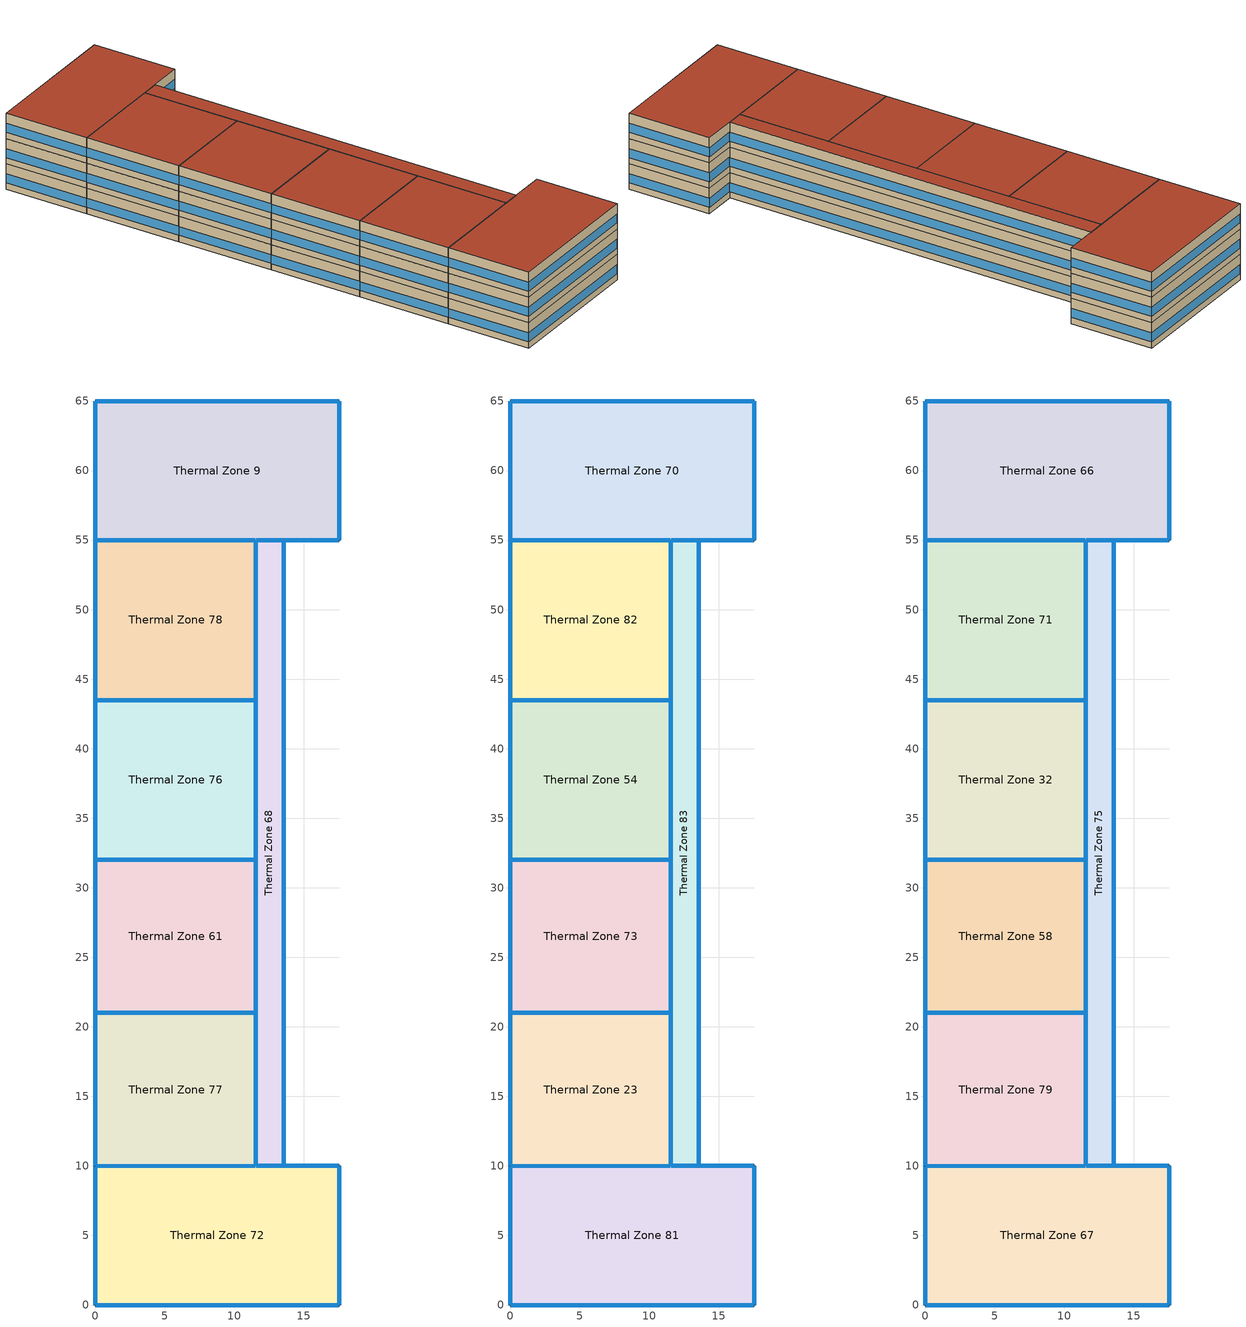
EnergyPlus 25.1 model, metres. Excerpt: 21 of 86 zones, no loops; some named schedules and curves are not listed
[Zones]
Thermal Zone 61
 floor to Thermal Zone 74 (Typical Interior Floor): 11.53,32 11.53,21 0,21 0,32 z33.53
 wall outside (Surface 613 c tbd): 0,32 0,21 z33.53:36.58
 wall to Thermal Zone 77 (Typical Interior Wall): 0,21 11.53,21 z33.53:36.58
 wall to Thermal Zone 76 (Typical Interior Wall): 11.53,32 0,32 z33.53:36.58
 wall to Thermal Zone 68 (Typical Interior Wall): 11.53,21 11.53,32 z33.53:36.58
 window inside (Typical Interior Window): 0.03,21 11.5,21 / 11.5,32 0.03,32 / 11.53,21.03 11.53,31.97 z34.53:35.45
 window (Customized Fenestration: u=3.36): 0,31.97 0,21.03 z34.29:35.36
Thermal Zone 68
 floor to Thermal Zone 53 (Typical Interior Floor): 13.53,55 13.53,10 11.53,10 11.53,55 z33.53
 wall outside (Surface 548 c tbd): 13.53,10 13.53,55 z33.53:36.58
 wall to Thermal Zone 78 (Typical Interior Wall): 11.53,55 11.53,43.5 z33.53:36.58
 wall to Thermal Zone 76 (Typical Interior Wall): 11.53,43.5 11.53,32 z33.53:36.58
 wall to Thermal Zone 77 (Typical Interior Wall): 11.53,21 11.53,10 z33.53:36.58
 wall to Thermal Zone 9 (Typical Interior Wall): 13.53,55 11.53,55 z33.53:36.58
 wall to Thermal Zone 72 (Typical Interior Wall): 11.53,10 13.53,10 z33.53:36.58
 window (Customized Fenestration: u=3.36): 13.53,10.03 13.53,54.97 z34.29:35.36
 window inside (Typical Interior Window): 11.53,54.97 11.53,43.53 / 11.53,43.47 11.53,32.03 / 11.53,20.97 11.53,10.03 z34.53:35.45; 13.5,55 11.56,55 / 11.56,10 13.5,10 z34.53:35.47
Thermal Zone 72
 floor to Thermal Zone 69 (Typical Interior Floor): 17.53,10 17.53,0 0,0 0,9.97 11.53,10 z33.53
 wall outside (Surface 587 c tbd): 0,0 17.53,0 z33.53:36.58
 wall outside (Surface 589 c tbd): 17.53,0 17.53,10 z33.53:36.58
 wall outside (Surface 590 c tbd): 0,9.97 0,0 z33.53:36.58
 wall outside (Surface 591 c tbd): 17.53,10 13.53,10 z33.53:36.58
 wall to Thermal Zone 77 (Typical Interior Wall): 11.53,10 0,9.97 z33.53:36.58
 window (Customized Fenestration: u=3.36): 0.03,0 17.5,0 / 17.53,0.03 17.53,9.97 / 0,9.94 0,0.03 z34.29:35.36; 17.5,10 13.56,10 z34.29:35.37
 window inside (Typical Interior Window): 11.5,10 0.03,9.97 z34.53:35.45
Thermal Zone 76
 floor to Thermal Zone 85 (Typical Interior Floor): 11.53,43.5 11.53,32 0,32 0,43.5 z33.53
 wall outside (Surface 619 c tbd): 0,43.5 0,32 z33.53:36.58
 wall to Thermal Zone 78 (Typical Interior Wall): 11.53,43.5 0,43.5 z33.53:36.58
 window inside (Typical Interior Window): 11.5,43.5 0.03,43.5 z34.53:35.45
 window (Customized Fenestration: u=3.36): 0,43.47 0,32.03 z34.29:35.36
Thermal Zone 77
 floor to Thermal Zone 86 (Typical Interior Floor): 11.53,21 11.53,10 0,9.97 0,21 z33.53
 wall outside (Surface 636 c tbd): 0,21 0,9.97 z33.53:36.58
 window (Customized Fenestration: u=3.36): 0,20.97 0,10 z34.29:35.36
Thermal Zone 78
 floor to Thermal Zone 80 (Typical Interior Floor): 11.53,55 11.53,43.5 0,43.5 0,54.97 z33.53
 wall outside (Surface 643 c tbd): 0,54.97 0,43.5 z33.53:36.58
 wall to Thermal Zone 9 (Typical Interior Wall): 11.53,55 0,54.97 z33.53:36.58
 window inside (Typical Interior Window): 11.5,55 0.03,54.97 z34.53:35.45
 window (Customized Fenestration: u=3.36): 0,54.94 0,43.53 z34.29:35.36
Thermal Zone 9
 floor to Thermal Zone 84 (Typical Interior Floor): 17.53,65 17.53,55 11.53,55 0,54.97 0,65 z33.53
 wall outside (Surface 542 c tbd): 17.53,65 0,65 z33.53:36.58
 wall outside (Surface 544 c tbd): 0,65 0,54.97 z33.53:36.58
 wall outside (Surface 545 c tbd): 17.53,55 17.53,65 z33.53:36.58
 wall outside (Surface 546 c tbd): 13.53,55 17.53,55 z33.53:36.58
 window (Customized Fenestration: u=3.36): 17.5,65 0.03,65 / 0,64.97 0,55 / 17.53,55.03 17.53,64.97 z34.29:35.36; 13.56,55 17.5,55 z34.29:35.37
Thermal Zone 23
 floor to Thermal Zone 77 (Typical Interior Floor): 11.53,21 11.53,10 0,9.97 0,21 z36.58
 wall outside (Surface 624 c tbd): 0,21 0,9.97 z36.58:39.62
 wall to Thermal Zone 81 (Typical Interior Wall): 0,9.97 11.53,10 z36.58:39.62
 wall to Thermal Zone 73 (Typical Interior Wall): 11.53,21 0,21 z36.58:39.62
 wall to Thermal Zone 83 (Typical Interior Wall): 11.53,10 11.53,21 z36.58:39.62
 window inside (Typical Interior Window): 0.03,9.97 11.5,10 / 11.5,21 0.03,21 / 11.53,10.03 11.53,20.97 z37.58:38.49
 window (Customized Fenestration: u=3.36): 0,20.97 0,10 z37.34:38.41
Thermal Zone 54
 floor to Thermal Zone 76 (Typical Interior Floor): 11.53,43.5 11.53,32 0,32 0,43.5 z36.58
 wall outside (Surface 516 c tbd): 0,43.5 0,32 z36.58:39.62
 wall to Thermal Zone 82 (Typical Interior Wall): 11.53,43.5 0,43.5 z36.58:39.62
 wall to Thermal Zone 73 (Typical Interior Wall): 0,32 11.53,32 z36.58:39.62
 wall to Thermal Zone 83 (Typical Interior Wall): 11.53,32 11.53,43.5 z36.58:39.62
 window inside (Typical Interior Window): 11.5,43.5 0.03,43.5 / 0.03,32 11.5,32 / 11.53,32.03 11.53,43.47 z37.58:38.49
 window (Customized Fenestration: u=3.36): 0,43.47 0,32.03 z37.34:38.41
Thermal Zone 70
 floor to Thermal Zone 9 (Typical Interior Floor): 17.53,65 17.53,55 11.53,55 0,54.97 0,65 z36.58
 wall outside (Surface 567 c tbd): 17.53,65 0,65 z36.58:39.62
 wall outside (Surface 569 c tbd): 0,65 0,54.97 z36.58:39.62
 wall outside (Surface 570 c tbd): 17.53,55 17.53,65 z36.58:39.62
 wall outside (Surface 571 c tbd): 13.53,55 17.53,55 z36.58:39.62
 wall to Thermal Zone 82 (Typical Interior Wall): 0,54.97 11.53,55 z36.58:39.62
 wall to Thermal Zone 83 (Typical Interior Wall): 11.53,55 13.53,55 z36.58:39.62
 window (Customized Fenestration: u=3.36): 17.5,65 0.03,65 / 0,64.97 0,55 / 17.53,55.03 17.53,64.97 z37.34:38.41; 13.56,55 17.5,55 z37.34:38.42
 window inside (Typical Interior Window): 0.03,54.97 11.5,55 z37.58:38.49; 11.56,55 13.5,55 z37.58:38.51
Thermal Zone 73
 floor to Thermal Zone 61 (Typical Interior Floor): 11.53,32 11.53,21 0,21 0,32 z36.58
 wall outside (Surface 584 c tbd): 0,32 0,21 z36.58:39.62
 wall to Thermal Zone 83 (Typical Interior Wall): 11.53,21 11.53,32 z36.58:39.62
 window inside (Typical Interior Window): 11.53,21.03 11.53,31.97 z37.58:38.49
 window (Customized Fenestration: u=3.36): 0,31.97 0,21.03 z37.34:38.41
Thermal Zone 81
 floor to Thermal Zone 72 (Typical Interior Floor): 17.53,10 17.53,0 0,0 0,9.97 11.53,10 z36.58
 wall outside (Surface 658 c tbd): 0,0 17.53,0 z36.58:39.62
 wall outside (Surface 660 c tbd): 17.53,0 17.53,10 z36.58:39.62
 wall outside (Surface 661 c tbd): 0,9.97 0,0 z36.58:39.62
 wall outside (Surface 662 c tbd): 17.53,10 13.53,10 z36.58:39.62
 wall to Thermal Zone 83 (Typical Interior Wall): 13.53,10 11.53,10 z36.58:39.62
 window (Customized Fenestration: u=3.36): 0.03,0 17.5,0 / 17.53,0.03 17.53,9.97 / 0,9.94 0,0.03 z37.34:38.41; 17.5,10 13.56,10 z37.34:38.42
 window inside (Typical Interior Window): 13.5,10 11.56,10 z37.58:38.51
Thermal Zone 82
 floor to Thermal Zone 78 (Typical Interior Floor): 11.53,55 11.53,43.5 0,43.5 0,54.97 z36.58
 wall outside (Surface 669 c tbd): 0,54.97 0,43.5 z36.58:39.62
 wall to Thermal Zone 83 (Typical Interior Wall): 11.53,43.5 11.53,55 z36.58:39.62
 window inside (Typical Interior Window): 11.53,43.53 11.53,54.97 z37.58:38.49
 window (Customized Fenestration: u=3.36): 0,54.94 0,43.53 z37.34:38.41
Thermal Zone 83
 floor to Thermal Zone 68 (Typical Interior Floor): 13.53,55 13.53,10 11.53,10 11.53,55 z36.58
 wall outside (Surface 670 c tbd): 13.53,10 13.53,55 z36.58:39.62
 window (Customized Fenestration: u=3.36): 13.53,10.03 13.53,54.97 z37.34:38.41
Thermal Zone 32
 floor to Thermal Zone 54 (Typical Interior Floor): 11.53,43.5 11.53,32 0,32 0,43.5 z39.62
 wall outside (Surface 539 c tbd): 0,43.5 0,32 z39.62:42.67
 wall to Thermal Zone 71 (Typical Interior Wall): 11.53,43.5 0,43.5 z39.62:42.67
 wall to Thermal Zone 58 (Typical Interior Wall): 0,32 11.53,32 z39.62:42.67
 wall to Thermal Zone 75 (Typical Interior Wall): 11.53,32 11.53,43.5 z39.62:42.67
 window inside (Typical Interior Window): 11.5,43.5 0.03,43.5 / 0.03,32 11.5,32 / 11.53,32.03 11.53,43.47 z40.62:41.54
 window (Customized Fenestration: u=3.36): 0,43.47 0,32.03 z40.39:41.46
 roof outside (Surface 535 c tbd): 11.53,32 11.53,43.5 0,43.5 0,32 z42.67
Thermal Zone 58
 floor to Thermal Zone 73 (Typical Interior Floor): 11.53,32 11.53,21 0,21 0,32 z39.62
 wall outside (Surface 631 c tbd): 0,32 0,21 z39.62:42.67
 wall to Thermal Zone 79 (Typical Interior Wall): 0,21 11.53,21 z39.62:42.67
 wall to Thermal Zone 75 (Typical Interior Wall): 11.53,21 11.53,32 z39.62:42.67
 window inside (Typical Interior Window): 0.03,21 11.5,21 / 11.53,21.03 11.53,31.97 z40.62:41.54
 window (Customized Fenestration: u=3.36): 0,31.97 0,21.03 z40.39:41.46
 roof outside (Surface 627 c tbd): 11.53,21 11.53,32 0,32 0,21 z42.67
Thermal Zone 66
 floor to Thermal Zone 70 (Typical Interior Floor): 17.53,65 17.53,55 11.53,55 0,54.97 0,65 z39.62
 wall outside (Surface 505 c tbd): 17.53,65 0,65 z39.62:42.67
 wall outside (Surface 507 c tbd): 0,65 0,54.97 z39.62:42.67
 wall outside (Surface 508 c tbd): 17.53,55 17.53,65 z39.62:42.67
 wall outside (Surface 509 c tbd): 13.53,55 17.53,55 z39.62:42.67
 wall to Thermal Zone 71 (Typical Interior Wall): 0,54.97 11.53,55 z39.62:42.67
 wall to Thermal Zone 75 (Typical Interior Wall): 11.53,55 13.53,55 z39.62:42.67
 window (Customized Fenestration: u=3.36): 17.5,65 0.03,65 / 0,64.97 0,55 / 17.53,55.03 17.53,64.97 z40.39:41.46; 13.56,55 17.5,55 z40.39:41.47
 window inside (Typical Interior Window): 0.03,54.97 11.5,55 z40.62:41.54; 11.56,55 13.5,55 z40.62:41.56
 roof outside (Surface 504 c tbd): 0,54.97 11.53,55 17.53,55 17.53,65 0,65 z42.67
Thermal Zone 67
 floor to Thermal Zone 81 (Typical Interior Floor): 17.53,10 17.53,0 0,0 0,9.97 11.53,10 z39.62
 wall outside (Surface 519 c tbd): 0,0 17.53,0 z39.62:42.67
 wall outside (Surface 521 c tbd): 17.53,0 17.53,10 z39.62:42.67
 wall outside (Surface 522 c tbd): 0,9.97 0,0 z39.62:42.67
 wall outside (Surface 523 c tbd): 17.53,10 13.53,10 z39.62:42.67
 wall to Thermal Zone 79 (Typical Interior Wall): 11.53,10 0,9.97 z39.62:42.67
 wall to Thermal Zone 75 (Typical Interior Wall): 13.53,10 11.53,10 z39.62:42.67
 window (Customized Fenestration: u=3.36): 0.03,0 17.5,0 / 17.53,0.03 17.53,9.97 / 0,9.94 0,0.03 z40.39:41.46; 17.5,10 13.56,10 z40.39:41.47
 window inside (Typical Interior Window): 11.5,10 0.03,9.97 z40.62:41.54; 13.5,10 11.56,10 z40.62:41.56
 roof outside (Surface 518 c tbd): 17.53,0 17.53,10 11.53,10 0,9.97 0,0 z42.67
Thermal Zone 71
 floor to Thermal Zone 82 (Typical Interior Floor): 11.53,55 11.53,43.5 0,43.5 0,54.97 z39.62
 wall outside (Surface 578 c tbd): 0,54.97 0,43.5 z39.62:42.67
 wall to Thermal Zone 75 (Typical Interior Wall): 11.53,43.5 11.53,55 z39.62:42.67
 window inside (Typical Interior Window): 11.53,43.53 11.53,54.97 z40.62:41.54
 window (Customized Fenestration: u=3.36): 0,54.94 0,43.53 z40.39:41.46
 roof outside (Surface 574 c tbd): 11.53,43.5 11.53,55 0,54.97 0,43.5 z42.67
Thermal Zone 75
 floor to Thermal Zone 83 (Typical Interior Floor): 13.53,55 13.53,10 11.53,10 11.53,55 z39.62
 wall outside (Surface 599 c tbd): 13.53,10 13.53,55 z39.62:42.67
 wall to Thermal Zone 79 (Typical Interior Wall): 11.53,21 11.53,10 z39.62:42.67
 window (Customized Fenestration: u=3.36): 13.53,10.03 13.53,54.97 z40.39:41.45
 window inside (Typical Interior Window): 11.53,20.97 11.53,10.03 z40.62:41.54
 roof outside (Surface 600 c tbd): 13.53,10 13.53,55 11.53,55 11.53,10 z42.67
Thermal Zone 79
 floor to Thermal Zone 23 (Typical Interior Floor): 11.53,21 11.53,10 0,9.97 0,21 z39.62
 wall outside (Surface 648 c tbd): 0,21 0,9.97 z39.62:42.67
 window (Customized Fenestration: u=3.36): 0,20.97 0,10 z40.39:41.46
 roof outside (Surface 645 c tbd): 0,9.97 11.53,10 11.53,21 0,21 z42.67
[Building]
Building 1
[Site:Location]
Montreal-Trudeau Intl AP: Latitude {deg}=45.4706; Longitude {deg}=-73.7408; Time Zone {hr}=-5; Elevation {m}=36; Keep Site Location Information=No
[SizingPeriod:DesignDay] Month=7; Day of Month=21; Day Type=SummerDesignDay; Daily Dry-Bulb Temperature Range {deltaC}=9.3; Dry-Bulb Temperature Range Modifier Type=DefaultMultipliers; Barometric Pressure {Pa}=100893; Wind Speed {m/s}=4.9; Wind Direction {deg}=220; Rain Indicator=No; Snow Indicator=No; Daylight Saving Time Indicator=No; Solar Model Indicator=ASHRAETau; ASHRAE Clear Sky Optical Depth for Beam Irradiance (taub)=0.465; ASHRAE Clear Sky Optical Depth for Diffuse Irradiance (taud)=1.966; Begin Environment Reset Mode=FullResetAtBeginEnvironment
Name | Maximum Dry-Bulb Temperature {C} | Humidity Condition Type | Wetbulb or DewPoint at Maximum Dry-Bulb {C} | Enthalpy at Maximum Dry-Bulb {J/kg}
Montreal Int'l Ann Clg .4% Condns DB=>MWB | 30 | Wetbulb | 22.1
Montreal Int'l Ann Clg .4% Condns DP=>MDB | 26 | Dewpoint | 21.6
Montreal Int'l Ann Clg .4% Condns Enth=>MDB | 28.1 | Enthalpy |  | 69300
Montreal Int'l Ann Clg .4% Condns WB=>MDB | 28.1 | Wetbulb | 23.2
[Material] Thermal Absorptance=0.9
Name | Roughness | Thickness {m} | Conductivity {W/m-K} | Density {kg/m3} | Specific Heat {J/kg-K} | Solar Absorptance | Visible Absorptance
100mm Normalweight concrete floor | MediumRough | 0.1016 | 2.31045 | 2322 | 832.557 | 0.7 | 0.7
AQNC2024brick (fired clay) (R 0.8x Solar 1.0x Therm 1.0x) | MediumRough | 0.08 | 1.43 | 2400 | 840 | 0.7 | 0.7
G01 13mm gypsum board | Smooth | 0.0127 | 0.160031 | 800.001 | 1090.73 | 0.7 | 0.5
G05 25mm wood 1 | MediumSmooth | 0.0254 | 0.15 | 608 | 1630 | 0.5 | 0.5
Surface 504 m tbd | MediumRough | 0.1 | 0.172439 | 1121 | 1470 | 0.7 | 0.7
Surface 505 m tbd; Surface 519 m tbd | MediumRough | 0.08 | 0.236108 | 800 | 1090 | 0.7 | 0.7
Surface 507 m tbd | MediumRough | 0.08 | 0.236802 | 800 | 1090 | 0.7 | 0.7
Surface 508 m tbd; Surface 521 m tbd | MediumRough | 0.08 | 0.241683 | 800 | 1090 | 0.7 | 0.7
Surface 509 m tbd; Surface 523 m tbd | MediumRough | 0.08 | 0.261204 | 800 | 1090 | 0.7 | 0.7
Surface 516 m tbd; Surface 619 m tbd | MediumRough | 0.08 | 0.23682 | 800 | 1090 | 0.7 | 0.7
Surface 518 m tbd | MediumRough | 0.1 | 0.172444 | 1121 | 1470 | 0.7 | 0.7
Surface 522 m tbd | MediumRough | 0.08 | 0.23685 | 800 | 1090 | 0.7 | 0.7
Surface 535 m tbd; Surface 627 m tbd | MediumRough | 0.1 | 0.165823 | 1121 | 1470 | 0.7 | 0.7
Surface 539 m tbd | MediumRough | 0.08 | 0.231542 | 800 | 1090 | 0.7 | 0.7
Surface 542 m tbd; Surface 567 m tbd; Surface 587 m tbd; Surface 658 m tbd | MediumRough | 0.08 | 0.241385 | 800 | 1090 | 0.7 | 0.7
Surface 544 m tbd; Surface 569 m tbd | MediumRough | 0.08 | 0.242079 | 800 | 1090 | 0.7 | 0.7
Surface 545 m tbd; Surface 570 m tbd; Surface 589 m tbd; Surface 660 m tbd | MediumRough | 0.08 | 0.246961 | 800 | 1090 | 0.7 | 0.7
Surface 546 m tbd; Surface 571 m tbd; Surface 591 m tbd; Surface 662 m tbd | MediumRough | 0.08 | 0.266482 | 800 | 1090 | 0.7 | 0.7
Surface 548 m tbd; Surface 670 m tbd | MediumRough | 0.08 | 0.23687 | 800 | 1090 | 0.7 | 0.7
Surface 574 m tbd | MediumRough | 0.1 | 0.165818 | 1121 | 1470 | 0.7 | 0.7
Surface 578 m tbd | MediumRough | 0.08 | 0.23155 | 800 | 1090 | 0.7 | 0.7
Surface 584 m tbd; Surface 613 m tbd | MediumRough | 0.08 | 0.236949 | 800 | 1090 | 0.7 | 0.7
Surface 590 m tbd; Surface 661 m tbd | MediumRough | 0.08 | 0.242128 | 800 | 1090 | 0.7 | 0.7
Surface 599 m tbd | MediumRough | 0.08 | 0.231592 | 800 | 1090 | 0.7 | 0.7
Surface 600 m tbd | MediumRough | 0.1 | 0.184037 | 1121 | 1470 | 0.7 | 0.7
Surface 624 m tbd; Surface 636 m tbd | MediumRough | 0.08 | 0.236941 | 800 | 1090 | 0.7 | 0.7
Surface 631 m tbd | MediumRough | 0.08 | 0.231671 | 800 | 1090 | 0.7 | 0.7
Surface 643 m tbd; Surface 669 m tbd | MediumRough | 0.08 | 0.236827 | 800 | 1090 | 0.7 | 0.7
Surface 645 m tbd | MediumRough | 0.1 | 0.165828 | 1121 | 1470 | 0.7 | 0.7
Surface 648 m tbd | MediumRough | 0.08 | 0.231663 | 800 | 1090 | 0.7 | 0.7
[Material:NoMass] Thermal Absorptance=0.9; Solar Absorptance=0.7
Name | Roughness | Thermal Resistance {m2-K/W} | Visible Absorptance
AQNC2024NMair less15 mm (R 0.8x Solar 1.0x Therm 1.0x) | MediumRough | 0.128 | 0.7
AQNC2024NMair less15 mm (R 1.0x Solar 1.0x Therm 1.0x) | MediumRough | 0.16 | 0.7
CP02 CARPET PAD 1 | Smooth | 0.21648 | 0.8
[WindowMaterial:Glazing]
Clear 3mm 1: Optical Data Type=SpectralAverage; Thickness {m}=0.003; Solar Transmittance at Normal Incidence=0.837; Front Side Solar Reflectance at Normal Incidence=0.075; Back Side Solar Reflectance at Normal Incidence=0.075; Visible Transmittance at Normal Incidence=0.898; Front Side Visible Reflectance at Normal Incidence=0.081; Back Side Visible Reflectance at Normal Incidence=0.081; Infrared Transmittance at Normal Incidence=0; Front Side Infrared Hemispherical Emissivity=0.84; Back Side Infrared Hemispherical Emissivity=0.84; Conductivity {W/m-K}=0.9; Dirt Correction Factor for Solar and Visible Transmittance=1; Solar Diffusing=No
[WindowMaterial:SimpleGlazingSystem]
Fenestration U=3.32 0.66 1: U-Factor {W/m2-K}=3.32; Solar Heat Gain Coefficient=0.66; Visible Transmittance=0.21
[Construction]
Customized Fenestration: u=3.36: Fenestration U=3.32 0.66 1
Surface 504 c tbd: Surface 504 m tbd, AQNC2024NMair less15 mm (R 1.0x Solar 1.0x Therm 1.0x)
Surface 505 c tbd: AQNC2024brick (fired clay) (R 0.8x Solar 1.0x Therm 1.0x), AQNC2024NMair less15 mm (R 0.8x Solar 1.0x Therm 1.0x), Surface 505 m tbd
Surface 507 c tbd: AQNC2024brick (fired clay) (R 0.8x Solar 1.0x Therm 1.0x), AQNC2024NMair less15 mm (R 0.8x Solar 1.0x Therm 1.0x), Surface 507 m tbd
Surface 508 c tbd: AQNC2024brick (fired clay) (R 0.8x Solar 1.0x Therm 1.0x), AQNC2024NMair less15 mm (R 0.8x Solar 1.0x Therm 1.0x), Surface 508 m tbd
Surface 509 c tbd: AQNC2024brick (fired clay) (R 0.8x Solar 1.0x Therm 1.0x), AQNC2024NMair less15 mm (R 0.8x Solar 1.0x Therm 1.0x), Surface 509 m tbd
Surface 516 c tbd: AQNC2024brick (fired clay) (R 0.8x Solar 1.0x Therm 1.0x), AQNC2024NMair less15 mm (R 0.8x Solar 1.0x Therm 1.0x), Surface 516 m tbd
Surface 518 c tbd: Surface 518 m tbd, AQNC2024NMair less15 mm (R 1.0x Solar 1.0x Therm 1.0x)
Surface 519 c tbd: AQNC2024brick (fired clay) (R 0.8x Solar 1.0x Therm 1.0x), AQNC2024NMair less15 mm (R 0.8x Solar 1.0x Therm 1.0x), Surface 519 m tbd
Surface 521 c tbd: AQNC2024brick (fired clay) (R 0.8x Solar 1.0x Therm 1.0x), AQNC2024NMair less15 mm (R 0.8x Solar 1.0x Therm 1.0x), Surface 521 m tbd
Surface 522 c tbd: AQNC2024brick (fired clay) (R 0.8x Solar 1.0x Therm 1.0x), AQNC2024NMair less15 mm (R 0.8x Solar 1.0x Therm 1.0x), Surface 522 m tbd
Surface 523 c tbd: AQNC2024brick (fired clay) (R 0.8x Solar 1.0x Therm 1.0x), AQNC2024NMair less15 mm (R 0.8x Solar 1.0x Therm 1.0x), Surface 523 m tbd
Surface 535 c tbd: Surface 535 m tbd, AQNC2024NMair less15 mm (R 1.0x Solar 1.0x Therm 1.0x)
Surface 539 c tbd: AQNC2024brick (fired clay) (R 0.8x Solar 1.0x Therm 1.0x), AQNC2024NMair less15 mm (R 0.8x Solar 1.0x Therm 1.0x), Surface 539 m tbd
Surface 542 c tbd: AQNC2024brick (fired clay) (R 0.8x Solar 1.0x Therm 1.0x), AQNC2024NMair less15 mm (R 0.8x Solar 1.0x Therm 1.0x), Surface 542 m tbd
Surface 544 c tbd: AQNC2024brick (fired clay) (R 0.8x Solar 1.0x Therm 1.0x), AQNC2024NMair less15 mm (R 0.8x Solar 1.0x Therm 1.0x), Surface 544 m tbd
Surface 545 c tbd: AQNC2024brick (fired clay) (R 0.8x Solar 1.0x Therm 1.0x), AQNC2024NMair less15 mm (R 0.8x Solar 1.0x Therm 1.0x), Surface 545 m tbd
Surface 546 c tbd: AQNC2024brick (fired clay) (R 0.8x Solar 1.0x Therm 1.0x), AQNC2024NMair less15 mm (R 0.8x Solar 1.0x Therm 1.0x), Surface 546 m tbd
Surface 548 c tbd: AQNC2024brick (fired clay) (R 0.8x Solar 1.0x Therm 1.0x), AQNC2024NMair less15 mm (R 0.8x Solar 1.0x Therm 1.0x), Surface 548 m tbd
Surface 567 c tbd: AQNC2024brick (fired clay) (R 0.8x Solar 1.0x Therm 1.0x), AQNC2024NMair less15 mm (R 0.8x Solar 1.0x Therm 1.0x), Surface 567 m tbd
Surface 569 c tbd: AQNC2024brick (fired clay) (R 0.8x Solar 1.0x Therm 1.0x), AQNC2024NMair less15 mm (R 0.8x Solar 1.0x Therm 1.0x), Surface 569 m tbd
Surface 570 c tbd: AQNC2024brick (fired clay) (R 0.8x Solar 1.0x Therm 1.0x), AQNC2024NMair less15 mm (R 0.8x Solar 1.0x Therm 1.0x), Surface 570 m tbd
Surface 571 c tbd: AQNC2024brick (fired clay) (R 0.8x Solar 1.0x Therm 1.0x), AQNC2024NMair less15 mm (R 0.8x Solar 1.0x Therm 1.0x), Surface 571 m tbd
Surface 574 c tbd: Surface 574 m tbd, AQNC2024NMair less15 mm (R 1.0x Solar 1.0x Therm 1.0x)
Surface 578 c tbd: AQNC2024brick (fired clay) (R 0.8x Solar 1.0x Therm 1.0x), AQNC2024NMair less15 mm (R 0.8x Solar 1.0x Therm 1.0x), Surface 578 m tbd
Surface 584 c tbd: AQNC2024brick (fired clay) (R 0.8x Solar 1.0x Therm 1.0x), AQNC2024NMair less15 mm (R 0.8x Solar 1.0x Therm 1.0x), Surface 584 m tbd
Surface 587 c tbd: AQNC2024brick (fired clay) (R 0.8x Solar 1.0x Therm 1.0x), AQNC2024NMair less15 mm (R 0.8x Solar 1.0x Therm 1.0x), Surface 587 m tbd
Surface 589 c tbd: AQNC2024brick (fired clay) (R 0.8x Solar 1.0x Therm 1.0x), AQNC2024NMair less15 mm (R 0.8x Solar 1.0x Therm 1.0x), Surface 589 m tbd
Surface 590 c tbd: AQNC2024brick (fired clay) (R 0.8x Solar 1.0x Therm 1.0x), AQNC2024NMair less15 mm (R 0.8x Solar 1.0x Therm 1.0x), Surface 590 m tbd
Surface 591 c tbd: AQNC2024brick (fired clay) (R 0.8x Solar 1.0x Therm 1.0x), AQNC2024NMair less15 mm (R 0.8x Solar 1.0x Therm 1.0x), Surface 591 m tbd
Surface 599 c tbd: AQNC2024brick (fired clay) (R 0.8x Solar 1.0x Therm 1.0x), AQNC2024NMair less15 mm (R 0.8x Solar 1.0x Therm 1.0x), Surface 599 m tbd
Surface 600 c tbd: Surface 600 m tbd, AQNC2024NMair less15 mm (R 1.0x Solar 1.0x Therm 1.0x)
Surface 613 c tbd: AQNC2024brick (fired clay) (R 0.8x Solar 1.0x Therm 1.0x), AQNC2024NMair less15 mm (R 0.8x Solar 1.0x Therm 1.0x), Surface 613 m tbd
Surface 619 c tbd: AQNC2024brick (fired clay) (R 0.8x Solar 1.0x Therm 1.0x), AQNC2024NMair less15 mm (R 0.8x Solar 1.0x Therm 1.0x), Surface 619 m tbd
Surface 624 c tbd: AQNC2024brick (fired clay) (R 0.8x Solar 1.0x Therm 1.0x), AQNC2024NMair less15 mm (R 0.8x Solar 1.0x Therm 1.0x), Surface 624 m tbd
Surface 627 c tbd: Surface 627 m tbd, AQNC2024NMair less15 mm (R 1.0x Solar 1.0x Therm 1.0x)
Surface 631 c tbd: AQNC2024brick (fired clay) (R 0.8x Solar 1.0x Therm 1.0x), AQNC2024NMair less15 mm (R 0.8x Solar 1.0x Therm 1.0x), Surface 631 m tbd
Surface 636 c tbd: AQNC2024brick (fired clay) (R 0.8x Solar 1.0x Therm 1.0x), AQNC2024NMair less15 mm (R 0.8x Solar 1.0x Therm 1.0x), Surface 636 m tbd
Surface 643 c tbd: AQNC2024brick (fired clay) (R 0.8x Solar 1.0x Therm 1.0x), AQNC2024NMair less15 mm (R 0.8x Solar 1.0x Therm 1.0x), Surface 643 m tbd
Surface 645 c tbd: Surface 645 m tbd, AQNC2024NMair less15 mm (R 1.0x Solar 1.0x Therm 1.0x)
Surface 648 c tbd: AQNC2024brick (fired clay) (R 0.8x Solar 1.0x Therm 1.0x), AQNC2024NMair less15 mm (R 0.8x Solar 1.0x Therm 1.0x), Surface 648 m tbd
Surface 658 c tbd: AQNC2024brick (fired clay) (R 0.8x Solar 1.0x Therm 1.0x), AQNC2024NMair less15 mm (R 0.8x Solar 1.0x Therm 1.0x), Surface 658 m tbd
Surface 660 c tbd: AQNC2024brick (fired clay) (R 0.8x Solar 1.0x Therm 1.0x), AQNC2024NMair less15 mm (R 0.8x Solar 1.0x Therm 1.0x), Surface 660 m tbd
Surface 661 c tbd: AQNC2024brick (fired clay) (R 0.8x Solar 1.0x Therm 1.0x), AQNC2024NMair less15 mm (R 0.8x Solar 1.0x Therm 1.0x), Surface 661 m tbd
Surface 662 c tbd: AQNC2024brick (fired clay) (R 0.8x Solar 1.0x Therm 1.0x), AQNC2024NMair less15 mm (R 0.8x Solar 1.0x Therm 1.0x), Surface 662 m tbd
Surface 669 c tbd: AQNC2024brick (fired clay) (R 0.8x Solar 1.0x Therm 1.0x), AQNC2024NMair less15 mm (R 0.8x Solar 1.0x Therm 1.0x), Surface 669 m tbd
Surface 670 c tbd: AQNC2024brick (fired clay) (R 0.8x Solar 1.0x Therm 1.0x), AQNC2024NMair less15 mm (R 0.8x Solar 1.0x Therm 1.0x), Surface 670 m tbd
Typical Interior Floor: 100mm Normalweight concrete floor, CP02 CARPET PAD 1
Typical Interior Partition 4: G05 25mm wood 1
Typical Interior Wall: G01 13mm gypsum board, G01 13mm gypsum board
Typical Interior Window: Clear 3mm 1
[Zone] Multiplier=1; Part of Total Floor Area=Yes
Thermal Zone 23; Thermal Zone 32; Thermal Zone 54; Thermal Zone 58; Thermal Zone 61; Thermal Zone 66; Thermal Zone 67; Thermal Zone 68; Thermal Zone 70; Thermal Zone 71; Thermal Zone 72; Thermal Zone 73; Thermal Zone 75; Thermal Zone 76; Thermal Zone 77; Thermal Zone 78; Thermal Zone 79; Thermal Zone 81; Thermal Zone 82; Thermal Zone 83; Thermal Zone 9
[Space]
Name | Zone | Space Type
Space 267 | Thermal Zone 23 | MURB large
Space 255 | Thermal Zone 32 | MURB large
Space 252 | Thermal Zone 54 | MURB large
Space 268 | Thermal Zone 58 | MURB large
Space 265 | Thermal Zone 61 | MURB large
Space 251 | Thermal Zone 66 | MURB large
Space 253 | Thermal Zone 67 | MURB large
Space 257 | Thermal Zone 68 | MURB lobby
Space 259 | Thermal Zone 70 | MURB large
Space 260 | Thermal Zone 71 | MURB large
Space 262 | Thermal Zone 72 | MURB large
Space 261 | Thermal Zone 73 | MURB large
Space 264 | Thermal Zone 75 | MURB lobby
Space 266 | Thermal Zone 76 | MURB large
Space 269 | Thermal Zone 77 | MURB large
Space 270 | Thermal Zone 78 | MURB large
Space 271 | Thermal Zone 79 | MURB large
Space 273 | Thermal Zone 81 | MURB large
Space 274 | Thermal Zone 82 | MURB large
Space 275 | Thermal Zone 83 | MURB lobby
Space 256 | Thermal Zone 9 | MURB large
[SpaceList]
MURB large: Space 101, Space 107, Space 102, Space 106, Space 224, Space 211, Space 226, Space 104, Space 209, Space 105, Space 261, Space 262, Space 218, Space 220, Space 202, Space 207, Space 203, Space 239, Space 219, Space 227, Space 204, Space 267, Space 205, Space 246, Space 206, Space 234, Space 225, Space 221, Space 255, Space 243, Space 212, Space 213, Space 214, Space 241, Space 216, Space 217, Space 223, Space 222, Space 228, Space 248, Space 229, Space 230, Space 232, Space 236, Space 252, Space 237, Space 238, Space 240, Space 268, Space 242, Space 244, Space 265, Space 245, Space 247, Space 249, Space 251, Space 253, Space 256, Space 258, Space 259, Space 260, Space 263, Space 266, Space 269, Space 270, Space 271, Space 272, Space 273, Space 274, Space 276, Space 277, Space 278
MURB lobby: Space 103, Space 215, Space 208, Space 210, Space 231, Space 233, Space 235, Space 254, Space 250, Space 257, Space 264, Space 275
[InternalMass] Construction=Typical Interior Partition 4
Name | Zone or ZoneList | Space or SpaceList | Surface Area {m2}
Space 261 Internal Mass 1 | Thermal Zone 73 | Space 261 | 253.66
Space 262 Internal Mass 1 | Thermal Zone 72 | Space 262 | 350.2541
Space 267 Internal Mass 1 | Thermal Zone 23 | Space 267 | 254.0059
Space 255 Internal Mass 1 | Thermal Zone 32 | Space 255 | 265.19
Space 252 Internal Mass 1 | Thermal Zone 54 | Space 252 | 265.19
Space 268 Internal Mass 1 | Thermal Zone 58 | Space 268 | 253.66
Space 265 Internal Mass 1 | Thermal Zone 61 | Space 265 | 253.66
Space 251 Internal Mass 1 | Thermal Zone 66 | Space 251 | 350.9459
Space 253 Internal Mass 1 | Thermal Zone 67 | Space 253 | 350.2541
Space 256 Internal Mass 1 | Thermal Zone 9 | Space 256 | 350.9459
Space 259 Internal Mass 1 | Thermal Zone 70 | Space 259 | 350.9459
Space 260 Internal Mass 1 | Thermal Zone 71 | Space 260 | 264.8441
Space 266 Internal Mass 1 | Thermal Zone 76 | Space 266 | 265.19
Space 269 Internal Mass 1 | Thermal Zone 77 | Space 269 | 254.0059
Space 270 Internal Mass 1 | Thermal Zone 78 | Space 270 | 264.8441
Space 271 Internal Mass 1 | Thermal Zone 79 | Space 271 | 254.0059
Space 273 Internal Mass 1 | Thermal Zone 81 | Space 273 | 350.2541
Space 274 Internal Mass 1 | Thermal Zone 82 | Space 274 | 264.8441
Space 257 Internal Mass 3 | Thermal Zone 68 | Space 257 | 180
Space 264 Internal Mass 3 | Thermal Zone 75 | Space 264 | 180
Space 275 Internal Mass 3 | Thermal Zone 83 | Space 275 | 180
[ZoneInfiltration:DesignFlowRate] Design Flow Rate Calculation Method=Flow/ExteriorArea; Flow Rate per Exterior Surface Area {m3/s-m2}=0.000743908; Constant Term Coefficient=0.107472; Temperature Term Coefficient=0.0119911; Velocity Term Coefficient=0; Velocity Squared Term Coefficient=0.0134792; Density Basis=Outdoor
Name | Zone or ZoneList or Space or SpaceList | Schedule
Space 267 HVAC Off Infiltration | Space 267 | Infiltration HVAC Off Schedule
Space 267 HVAC On Infiltration | Space 267 | Infiltration HVAC On Schedule
Space 255 HVAC Off Infiltration | Space 255 | Infiltration HVAC Off Schedule
Space 255 HVAC On Infiltration | Space 255 | Infiltration HVAC On Schedule
Space 252 HVAC Off Infiltration | Space 252 | Infiltration HVAC Off Schedule
Space 252 HVAC On Infiltration | Space 252 | Infiltration HVAC On Schedule
Space 268 HVAC Off Infiltration | Space 268 | Infiltration HVAC Off Schedule
Space 268 HVAC On Infiltration | Space 268 | Infiltration HVAC On Schedule
Space 265 HVAC Off Infiltration | Space 265 | Infiltration HVAC Off Schedule
Space 265 HVAC On Infiltration | Space 265 | Infiltration HVAC On Schedule
Space 251 HVAC Off Infiltration | Space 251 | Infiltration HVAC Off Schedule
Space 251 HVAC On Infiltration | Space 251 | Infiltration HVAC On Schedule
Space 253 HVAC Off Infiltration | Space 253 | Infiltration HVAC Off Schedule
Space 253 HVAC On Infiltration | Space 253 | Infiltration HVAC On Schedule
Space 257 HVAC Off Infiltration | Space 257 | Infiltration HVAC Off Schedule
Space 257 HVAC On Infiltration | Space 257 | Infiltration HVAC On Schedule
Space 259 HVAC Off Infiltration | Space 259 | Infiltration HVAC Off Schedule
Space 259 HVAC On Infiltration | Space 259 | Infiltration HVAC On Schedule
Space 260 HVAC Off Infiltration | Space 260 | Infiltration HVAC Off Schedule
Space 260 HVAC On Infiltration | Space 260 | Infiltration HVAC On Schedule
Space 262 HVAC Off Infiltration | Space 262 | Infiltration HVAC Off Schedule
Space 262 HVAC On Infiltration | Space 262 | Infiltration HVAC On Schedule
Space 261 HVAC Off Infiltration | Space 261 | Infiltration HVAC Off Schedule
Space 261 HVAC On Infiltration | Space 261 | Infiltration HVAC On Schedule
Space 264 HVAC Off Infiltration | Space 264 | Infiltration HVAC Off Schedule
Space 264 HVAC On Infiltration | Space 264 | Infiltration HVAC On Schedule
Space 266 HVAC Off Infiltration | Space 266 | Infiltration HVAC Off Schedule
Space 266 HVAC On Infiltration | Space 266 | Infiltration HVAC On Schedule
Space 269 HVAC Off Infiltration | Space 269 | Infiltration HVAC Off Schedule
Space 269 HVAC On Infiltration | Space 269 | Infiltration HVAC On Schedule
Space 270 HVAC Off Infiltration | Space 270 | Infiltration HVAC Off Schedule
Space 270 HVAC On Infiltration | Space 270 | Infiltration HVAC On Schedule
Space 271 HVAC Off Infiltration | Space 271 | Infiltration HVAC Off Schedule
Space 271 HVAC On Infiltration | Space 271 | Infiltration HVAC On Schedule
Space 273 HVAC Off Infiltration | Space 273 | Infiltration HVAC Off Schedule
Space 273 HVAC On Infiltration | Space 273 | Infiltration HVAC On Schedule
Space 274 HVAC Off Infiltration | Space 274 | Infiltration HVAC Off Schedule
Space 274 HVAC On Infiltration | Space 274 | Infiltration HVAC On Schedule
Space 275 HVAC Off Infiltration | Space 275 | Infiltration HVAC Off Schedule
Space 275 HVAC On Infiltration | Space 275 | Infiltration HVAC On Schedule
Space 256 HVAC Off Infiltration | Space 256 | Infiltration HVAC Off Schedule
Space 256 HVAC On Infiltration | Space 256 | Infiltration HVAC On Schedule
[Lights]
Lights 1: Zone or ZoneList or Space or SpaceList=MURB large; Schedule=Eclairageint; Design Level Calculation Method=LightingLevel; Lighting Level {W}=434.43; Fraction Radiant=0.4; Fraction Visible=0.2; Fraction Replaceable=1
[People]
People 1: Zone or ZoneList or Space or SpaceList=MURB large; Number of People Schedule=MidriseApartment Apartment Occ 2; Number of People Calculation Method=People/Area; People per Floor Area {person/m2}=0.0509564; Fraction Radiant=0.3; Activity Level Schedule=MidriseApartment Activity 2
[ElectricEquipment] Zone or ZoneList or Space or SpaceList=MURB large; Design Level Calculation Method=EquipmentLevel
Name | Schedule | Design Level {W} | Fraction Radiant | Fraction Latent | Fraction Lost
Electric Equipment 1 0.0 percent reduction | Autres | 1598.4 | 0.2
Electric Equipment 10 0.0 percent reduction | Secheuse | 598.86 | 0.2 | 0 | 0.8
Electric Equipment 4 0.0 percent reduction | Chaufeau | 2033.874 | 0 | 0.1 | 0.9
Electric Equipment 5 0.0 percent reduction | Congelateur | 37.692 | 0 | 0.1 | 0.9
Electric Equipment 6 0.0 percent reduction | Fourcuisiniere | 676.08 | 0.2 | 0.1 | 0.1
Electric Equipment 7 0.0 percent reduction | Laveuse | 64.476 | 0.2 | 0 | 0.1
Electric Equipment 8 0.0 percent reduction | Lavevaisselle | 65.862 | 0.1 | 0.1 | 0.8
Electric Equipment 9 0.0 percent reduction | Refrigerateur | 252.36 | 0 | 0.1 | 0.9
[ZoneControl:Thermostat] Temperature Difference Between Cutout And Setpoint {deltaC}=0
Name | Zone or ZoneList | Control Type Schedule | Control 1
Thermal Zone 23 Thermostat | Thermal Zone 23 | Thermal Zone 23 Thermostat Schedule | Thermostat Setpoint Dual Setpoint 85
Thermal Zone 32 Thermostat | Thermal Zone 32 | Thermal Zone 32 Thermostat Schedule | Thermostat Setpoint Dual Setpoint 83
Thermal Zone 54 Thermostat | Thermal Zone 54 | Thermal Zone 54 Thermostat Schedule | Thermostat Setpoint Dual Setpoint 57
Thermal Zone 58 Thermostat | Thermal Zone 58 | Thermal Zone 58 Thermostat Schedule | Thermostat Setpoint Dual Setpoint 104
Thermal Zone 61 Thermostat | Thermal Zone 61 | Thermal Zone 61 Thermostat Schedule | Thermostat Setpoint Dual Setpoint 101
Thermal Zone 66 Thermostat | Thermal Zone 66 | Thermal Zone 66 Thermostat Schedule | Thermostat Setpoint Dual Setpoint 94
Thermal Zone 67 Thermostat | Thermal Zone 67 | Thermal Zone 67 Thermostat Schedule | Thermostat Setpoint Dual Setpoint 96
Thermal Zone 68 Thermostat | Thermal Zone 68 | Thermal Zone 68 Thermostat Schedule | Thermostat Setpoint Dual Setpoint 93
Thermal Zone 70 Thermostat | Thermal Zone 70 | Thermal Zone 70 Thermostat Schedule | Thermostat Setpoint Dual Setpoint 107
Thermal Zone 71 Thermostat | Thermal Zone 71 | Thermal Zone 71 Thermostat Schedule | Thermostat Setpoint Dual Setpoint 106
Thermal Zone 72 Thermostat | Thermal Zone 72 | Thermal Zone 72 Thermostat Schedule | Thermostat Setpoint Dual Setpoint 108
Thermal Zone 73 Thermostat | Thermal Zone 73 | Thermal Zone 73 Thermostat Schedule | Thermostat Setpoint Dual Setpoint 98
Thermal Zone 75 Thermostat | Thermal Zone 75 | Thermal Zone 75 Thermostat Schedule | Thermostat Setpoint Dual Setpoint 53
Thermal Zone 76 Thermostat | Thermal Zone 76 | Thermal Zone 76 Thermostat Schedule | Thermostat Setpoint Dual Setpoint 50
Thermal Zone 77 Thermostat | Thermal Zone 77 | Thermal Zone 77 Thermostat Schedule | Thermostat Setpoint Dual Setpoint 44
Thermal Zone 78 Thermostat | Thermal Zone 78 | Thermal Zone 78 Thermostat Schedule | Thermostat Setpoint Dual Setpoint 49
Thermal Zone 79 Thermostat | Thermal Zone 79 | Thermal Zone 79 Thermostat Schedule | Thermostat Setpoint Dual Setpoint 45
Thermal Zone 81 Thermostat | Thermal Zone 81 | Thermal Zone 81 Thermostat Schedule | Thermostat Setpoint Dual Setpoint 48
Thermal Zone 82 Thermostat | Thermal Zone 82 | Thermal Zone 82 Thermostat Schedule | Thermostat Setpoint Dual Setpoint 51
Thermal Zone 83 Thermostat | Thermal Zone 83 | Thermal Zone 83 Thermostat Schedule | Thermostat Setpoint Dual Setpoint 43
Thermal Zone 9 Thermostat | Thermal Zone 9 | Thermal Zone 9 Thermostat Schedule | Thermostat Setpoint Dual Setpoint 35
[ThermostatSetpoint:DualSetpoint] Heating Setpoint Temperature Schedule=NECB-G-Thermostat Setpoint-Heating; Cooling Setpoint Temperature Schedule=NECB-G-Thermostat Setpoint-Cooling 1
Thermostat Setpoint Dual Setpoint 85; Thermostat Setpoint Dual Setpoint 83; Thermostat Setpoint Dual Setpoint 57; Thermostat Setpoint Dual Setpoint 104; Thermostat Setpoint Dual Setpoint 101; Thermostat Setpoint Dual Setpoint 94; Thermostat Setpoint Dual Setpoint 96; Thermostat Setpoint Dual Setpoint 93; Thermostat Setpoint Dual Setpoint 107; Thermostat Setpoint Dual Setpoint 106; Thermostat Setpoint Dual Setpoint 108; Thermostat Setpoint Dual Setpoint 98; Thermostat Setpoint Dual Setpoint 53; Thermostat Setpoint Dual Setpoint 50; Thermostat Setpoint Dual Setpoint 44; Thermostat Setpoint Dual Setpoint 49; Thermostat Setpoint Dual Setpoint 45; Thermostat Setpoint Dual Setpoint 48; Thermostat Setpoint Dual Setpoint 51; Thermostat Setpoint Dual Setpoint 43; Thermostat Setpoint Dual Setpoint 35
[Coil:Heating:Electric] Availability Schedule=Always On Discrete hvac_library; Efficiency=1; Nominal Capacity {W}=1e-05
Cycling PTAC Elec Htg Coil 29; Cycling PTAC Elec Htg Coil 26; Cycling PTAC Elec Htg Coil 20; Cycling PTAC Elec Htg Coil 25; Cycling PTAC Elec Htg Coil 21; Cycling PTAC Elec Htg Coil 6; Cycling PTAC Elec Htg Coil 22; Cycling PTAC Elec Htg Coil 24; Cycling PTAC Elec Htg Coil 27; Cycling PTAC Elec Htg Coil 19; Cycling PTAC Elec Htg Coil 28; Cycling PTAC Elec Htg Coil 18; Cycling PTAC Elec Htg Coil 30; Cycling PTAC Elec Htg Coil 11
[Coil:Cooling:DX:SingleSpeed] Availability Schedule=Always On Discrete hvac_library; Gross Rated Total Cooling Capacity {W}=Autosize; Gross Rated Sensible Heat Ratio=Autosize; Gross Rated Cooling COP {W/W}=3; Rated Air Flow Rate {m3/s}=Autosize; Rated Evaporator Fan Power Per Volume Flow Rate 2017 {W/(m3/s)}=773.3; Rated Evaporator Fan Power Per Volume Flow Rate 2023 {W/(m3/s)}=934.4; Total Cooling Capacity Function of Temperature Curve=Curve Biquadratic 29; Total Cooling Capacity Function of Flow Fraction Curve=Curve Quadratic 35; Energy Input Ratio Function of Temperature Curve=Curve Biquadratic 30; Energy Input Ratio Function of Flow Fraction Curve=Curve Quadratic 36; Part Load Fraction Correlation Curve=Curve Quadratic 37; Minimum Outdoor Dry-Bulb Temperature for Compressor Operation {C}=-25; Nominal Time for Condensate Removal to Begin {s}=0; Ratio of Initial Moisture Evaporation Rate and Steady State Latent Capacity=0; Maximum Cycling Rate {cycles/hr}=0; Latent Capacity Time Constant {s}=0; Condenser Type=AirCooled; Evaporative Condenser Effectiveness=0; Evaporative Condenser Air Flow Rate {m3/s}=Autosize; Evaporative Condenser Pump Rated Power Consumption {W}=Autosize; Crankcase Heater Capacity {W}=0; Maximum Outdoor Dry-Bulb Temperature for Crankcase Heater Operation {C}=0; Basin Heater Capacity {W/K}=0; Basin Heater Setpoint Temperature {C}=10
Cycling Elec PTAC 1 Spd DX Clg Coil 2; Cycling Elec PTAC 1 Spd DX Clg Coil 3; Cycling Elec PTAC 1 Spd DX Clg Coil 7; Cycling Elec PTAC 1 Spd DX Clg Coil 15; Cycling Elec PTAC 1 Spd DX Clg Coil 13; Cycling Elec PTAC 1 Spd DX Clg Coil 14; Cycling Elec PTAC 1 Spd DX Clg Coil 17; Cycling Elec PTAC 1 Spd DX Clg Coil 12; Cycling Elec PTAC 1 Spd DX Clg Coil 57; Cycling Elec PTAC 1 Spd DX Clg Coil 4; Cycling Elec PTAC 1 Spd DX Clg Coil 52; Cycling Elec PTAC 1 Spd DX Clg Coil 66; Cycling Elec PTAC 1 Spd DX Clg Coil 60; Cycling Elec PTAC 1 Spd DX Clg Coil 61; Cycling Elec PTAC 1 Spd DX Clg Coil 56; Cycling Elec PTAC 1 Spd DX Clg Coil 67; Cycling Elec PTAC 1 Spd DX Clg Coil 54; Cycling Elec PTAC 1 Spd DX Clg Coil 58; Cycling Elec PTAC 1 Spd DX Clg Coil 53; Cycling Elec PTAC 1 Spd DX Clg Coil 51; Cycling Elec PTAC 1 Spd DX Clg Coil 9; Cycling Elec PTAC 1 Spd DX Clg Coil 62; Cycling Elec PTAC 1 Spd DX Clg Coil 55; Cycling Elec PTAC 1 Spd DX Clg Coil 59; Cycling Elec PTAC 1 Spd DX Clg Coil 63; Cycling Elec PTAC 1 Spd DX Clg Coil 64; Cycling Elec PTAC 1 Spd DX Clg Coil 65; Cycling Elec PTAC 1 Spd DX Clg Coil 50; Cycling Elec PTAC 1 Spd DX Clg Coil 38; Cycling Elec PTAC 1 Spd DX Clg Coil 36; Cycling Elec PTAC 1 Spd DX Clg Coil 31; Cycling Elec PTAC 1 Spd DX Clg Coil 10; Cycling Elec PTAC 1 Spd DX Clg Coil 40; Cycling Elec PTAC 1 Spd DX Clg Coil 43; Cycling Elec PTAC 1 Spd DX Clg Coil 41; Cycling Elec PTAC 1 Spd DX Clg Coil 49; Cycling Elec PTAC 1 Spd DX Clg Coil 37; Cycling Elec PTAC 1 Spd DX Clg Coil 44; Cycling Elec PTAC 1 Spd DX Clg Coil 48; Cycling Elec PTAC 1 Spd DX Clg Coil 47; Cycling Elec PTAC 1 Spd DX Clg Coil 42; Cycling Elec PTAC 1 Spd DX Clg Coil 39; Cycling Elec PTAC 1 Spd DX Clg Coil 8; Cycling Elec PTAC 1 Spd DX Clg Coil 45; Cycling Elec PTAC 1 Spd DX Clg Coil 34; Cycling Elec PTAC 1 Spd DX Clg Coil 46; Cycling Elec PTAC 1 Spd DX Clg Coil 32; Cycling Elec PTAC 1 Spd DX Clg Coil 33; Cycling Elec PTAC 1 Spd DX Clg Coil 35; Cycling Elec PTAC 1 Spd DX Clg Coil 75; Cycling Elec PTAC 1 Spd DX Clg Coil 78; Cycling Elec PTAC 1 Spd DX Clg Coil 80; Cycling Elec PTAC 1 Spd DX Clg Coil 79; Cycling Elec PTAC 1 Spd DX Clg Coil 1; Cycling Elec PTAC 1 Spd DX Clg Coil 76; Cycling Elec PTAC 1 Spd DX Clg Coil 77; Cycling Elec PTAC 1 Spd DX Clg Coil 68; Cycling Elec PTAC 1 Spd DX Clg Coil 81; Cycling Elec PTAC 1 Spd DX Clg Coil 71; Cycling Elec PTAC 1 Spd DX Clg Coil 85; Cycling Elec PTAC 1 Spd DX Clg Coil 70; Cycling Elec PTAC 1 Spd DX Clg Coil 72; Cycling Elec PTAC 1 Spd DX Clg Coil 69; Cycling Elec PTAC 1 Spd DX Clg Coil 73; Cycling Elec PTAC 1 Spd DX Clg Coil 5; Cycling Elec PTAC 1 Spd DX Clg Coil 83; Cycling Elec PTAC 1 Spd DX Clg Coil 82; Cycling Elec PTAC 1 Spd DX Clg Coil 84; Cycling Elec PTAC 1 Spd DX Clg Coil 74; Cycling Elec PTAC 1 Spd DX Clg Coil 23; Cycling Elec PTAC 1 Spd DX Clg Coil 29; Cycling Elec PTAC 1 Spd DX Clg Coil 26; Cycling Elec PTAC 1 Spd DX Clg Coil 20; Cycling Elec PTAC 1 Spd DX Clg Coil 25; Cycling Elec PTAC 1 Spd DX Clg Coil 21; Cycling Elec PTAC 1 Spd DX Clg Coil 6; Cycling Elec PTAC 1 Spd DX Clg Coil 22; Cycling Elec PTAC 1 Spd DX Clg Coil 24; Cycling Elec PTAC 1 Spd DX Clg Coil 27; Cycling Elec PTAC 1 Spd DX Clg Coil 19; Cycling Elec PTAC 1 Spd DX Clg Coil 28; Cycling Elec PTAC 1 Spd DX Clg Coil 18; Cycling Elec PTAC 1 Spd DX Clg Coil 30
[Zone equipment]
Thermal Zone 23: Elec Baseboard 61, Cycling PTAC DX Clg Elec Htg 61
Thermal Zone 32: Elec Baseboard 59, Cycling PTAC DX Clg Elec Htg 59
Thermal Zone 54: Elec Baseboard 33, Cycling PTAC DX Clg Elec Htg 33
Thermal Zone 58: Elec Baseboard 80, Cycling PTAC DX Clg Elec Htg 80
Thermal Zone 61: Elec Baseboard 77, Cycling PTAC DX Clg Elec Htg 77
Thermal Zone 66: Elec Baseboard 70, Cycling PTAC DX Clg Elec Htg 70
Thermal Zone 67: Elec Baseboard 72, Cycling PTAC DX Clg Elec Htg 72
Thermal Zone 68: Elec Baseboard 69, Cycling PTAC DX Clg Elec Htg 69
Thermal Zone 70: Elec Baseboard 83, Cycling PTAC DX Clg Elec Htg 83
Thermal Zone 71: Elec Baseboard 82, Cycling PTAC DX Clg Elec Htg 82
Thermal Zone 72: Elec Baseboard 84, Cycling PTAC DX Clg Elec Htg 84
Thermal Zone 73: Elec Baseboard 74, Cycling PTAC DX Clg Elec Htg 74
Thermal Zone 75: Elec Baseboard 29, Cycling PTAC DX Clg Elec Htg 29
Thermal Zone 76: Elec Baseboard 26, Cycling PTAC DX Clg Elec Htg 26
Thermal Zone 77: Elec Baseboard 20, Cycling PTAC DX Clg Elec Htg 20
Thermal Zone 78: Elec Baseboard 25, Cycling PTAC DX Clg Elec Htg 25
Thermal Zone 79: Elec Baseboard 21, Cycling PTAC DX Clg Elec Htg 21
Thermal Zone 81: Elec Baseboard 24, Cycling PTAC DX Clg Elec Htg 24
Thermal Zone 82: Elec Baseboard 27, Cycling PTAC DX Clg Elec Htg 27
Thermal Zone 83: Elec Baseboard 19, Cycling PTAC DX Clg Elec Htg 19
Thermal Zone 9: Elec Baseboard 11, Cycling PTAC DX Clg Elec Htg 11
[Sizing:Zone] Zone Cooling Design Supply Air Temperature Input Method=SupplyAirTemperature; Zone Cooling Design Supply Air Temperature {C}=14; Zone Cooling Design Supply Air Temperature Difference {deltaC}=11.11; Zone Heating Design Supply Air Temperature Input Method=SupplyAirTemperature; Zone Heating Design Supply Air Temperature {C}=40; Zone Heating Design Supply Air Temperature Difference {deltaC}=11.11; Zone Cooling Design Supply Air Humidity Ratio {kgWater/kgDryAir}=0.0085; Zone Heating Design Supply Air Humidity Ratio {kgWater/kgDryAir}=0.008; Design Specification Outdoor Air Object=MidriseApartment Apartment Ventilation; Cooling Design Air Flow Method=DesignDay; Cooling Design Air Flow Rate {m3/s}=0; Cooling Minimum Air Flow per Zone Floor Area {m3/s-m2}=0.000762; Cooling Minimum Air Flow {m3/s}=0; Cooling Minimum Air Flow Fraction=0; Heating Design Air Flow Method=DesignDay; Heating Design Air Flow Rate {m3/s}=0; Heating Maximum Air Flow per Zone Floor Area {m3/s-m2}=0.002032; Heating Maximum Air Flow {m3/s}=0.141576; Heating Maximum Air Flow Fraction=0.3; Account for Dedicated Outdoor Air System=No; Zone Load Sizing Method=Sensible Load Only No Latent Load; Zone Latent Cooling Design Supply Air Humidity Ratio Input Method=HumidityRatioDifference; Zone Cooling Design Supply Air Humidity Ratio Difference {kgWater/kgDryAir}=0.005; Zone Latent Heating Design Supply Air Humidity Ratio Input Method=HumidityRatioDifference; Zone Humidification Design Supply Air Humidity Ratio Difference {kgWater/kgDryAir}=0.005; Type of Space Sum to Use=Coincident
Thermal Zone 23; Thermal Zone 32; Thermal Zone 54; Thermal Zone 58; Thermal Zone 61; Thermal Zone 66; Thermal Zone 67; Thermal Zone 68; Thermal Zone 70; Thermal Zone 71; Thermal Zone 72; Thermal Zone 73; Thermal Zone 75; Thermal Zone 76; Thermal Zone 77; Thermal Zone 78; Thermal Zone 79; Thermal Zone 81; Thermal Zone 82; Thermal Zone 83; Thermal Zone 9
[DesignSpecification:OutdoorAir]
MidriseApartment Apartment Ventilation: Outdoor Air Method=Sum; Outdoor Air Flow per Person {m3/s-person}=0; Outdoor Air Flow per Zone Floor Area {m3/s-m2}=0; Outdoor Air Flow per Zone {m3/s}=0.05; Outdoor Air Flow Air Changes per Hour {1/hr}=0
[Exterior:Lights]
Exterior Lights 1: Schedule=Eclairagext; Design Level {W}=1000
[Schedule:Compact]
Thermal Zone 23 Thermostat Schedule; Thermal Zone 32 Thermostat Schedule; Thermal Zone 54 Thermostat Schedule; Thermal Zone 58 Thermostat Schedule; Thermal Zone 61 Thermostat Schedule; Thermal Zone 66 Thermostat Schedule; Thermal Zone 67 Thermostat Schedule; Thermal Zone 68 Thermostat Schedule; Thermal Zone 70 Thermostat Schedule; Thermal Zone 71 Thermostat Schedule; Thermal Zone 72 Thermostat Schedule; Thermal Zone 73 Thermostat Schedule; Thermal Zone 75 Thermostat Schedule; Thermal Zone 76 Thermostat Schedule; Thermal Zone 77 Thermostat Schedule; Thermal Zone 78 Thermostat Schedule; Thermal Zone 79 Thermostat Schedule; Thermal Zone 81 Thermostat Schedule; Thermal Zone 82 Thermostat Schedule; Thermal Zone 83 Thermostat Schedule; Thermal Zone 9 Thermostat Schedule: Through: 12/31, For: AllDays, Until: 24:00, 4
[Schedule:Day:Interval]
MidriseApartment Apartment Occ Default 1; MidriseApartment Apartment Occ Summer Design Day 2; MidriseApartment Apartment Occ Winter Design Day 2: No, 07:00, 1, 08:00, 0.85, 09:00, 0.39, 16:00, 0.25, 17:00, 0.3, 18:00, 0.52, 21:00, 0.87, 24:00, 1
MidriseApartment Activity Default 1; MidriseApartment Activity Summer Design Day 2; MidriseApartment Activity Winter Design Day 2: No, 24:00, 120
NECB-G-Thermostat Setpoint-Heating Default 2: No, 01:00, 18, 07:00, 18, 09:00, 21, 17:00, 21, 22:00, 21, 24:00, 18
NECB-G-Thermostat Setpoint-Heating Default: No, 24:00, 20
NECB-G-Thermostat Setpoint-Cooling Sun|Hol Day; NECB-G-Thermostat Setpoint-Cooling Default|Wkdy Day; NECB-G-Thermostat Setpoint-Cooling Sat Day: No, 24:00, 24
NECB-G-Thermostat Setpoint-Cooling Default 1: No, 24:00, 23
[Schedule:Week:Daily]
MidriseApartment Apartment Occ 2 Week Rule - Jan1-Dec31: MidriseApartment Apartment Occ Default 1, MidriseApartment Apartment Occ Default 1, MidriseApartment Apartment Occ Default 1, MidriseApartment Apartment Occ Default 1, MidriseApartment Apartment Occ Default 1, MidriseApartment Apartment Occ Default 1, MidriseApartment Apartment Occ Default 1, MidriseApartment Apartment Occ Default 1, MidriseApartment Apartment Occ Summer Design Day 2, MidriseApartment Apartment Occ Winter Design Day 2, MidriseApartment Apartment Occ Default 1, MidriseApartment Apartment Occ Default 1
MidriseApartment Activity 2 Week Rule - Jan1-Dec31: MidriseApartment Activity Default 1, MidriseApartment Activity Default 1, MidriseApartment Activity Default 1, MidriseApartment Activity Default 1, MidriseApartment Activity Default 1, MidriseApartment Activity Default 1, MidriseApartment Activity Default 1, MidriseApartment Activity Default 1, MidriseApartment Activity Summer Design Day 2, MidriseApartment Activity Winter Design Day 2, MidriseApartment Activity Default 1, MidriseApartment Activity Default 1
NECB-G-Thermostat Setpoint-Heating Week Rule - Jan1-Dec31: NECB-G-Thermostat Setpoint-Heating Default 2, NECB-G-Thermostat Setpoint-Heating Default, NECB-G-Thermostat Setpoint-Heating Default, NECB-G-Thermostat Setpoint-Heating Default, NECB-G-Thermostat Setpoint-Heating Default, NECB-G-Thermostat Setpoint-Heating Default, NECB-G-Thermostat Setpoint-Heating Default 2, NECB-G-Thermostat Setpoint-Heating Default, NECB-G-Thermostat Setpoint-Heating Default, NECB-G-Thermostat Setpoint-Heating Default, NECB-G-Thermostat Setpoint-Heating Default, NECB-G-Thermostat Setpoint-Heating Default
NECB-G-Thermostat Setpoint-Cooling 1 Week Rule - Jan1-Dec31: NECB-G-Thermostat Setpoint-Cooling Sun|Hol Day, NECB-G-Thermostat Setpoint-Cooling Default|Wkdy Day, NECB-G-Thermostat Setpoint-Cooling Default|Wkdy Day, NECB-G-Thermostat Setpoint-Cooling Default|Wkdy Day, NECB-G-Thermostat Setpoint-Cooling Default|Wkdy Day, NECB-G-Thermostat Setpoint-Cooling Default|Wkdy Day, NECB-G-Thermostat Setpoint-Cooling Sat Day, NECB-G-Thermostat Setpoint-Cooling Default 1, NECB-G-Thermostat Setpoint-Cooling Default 1, NECB-G-Thermostat Setpoint-Cooling Default 1, NECB-G-Thermostat Setpoint-Cooling Default 1, NECB-G-Thermostat Setpoint-Cooling Default 1
[Schedule:Year]
MidriseApartment Apartment Occ 2: MidriseApartment Apartment Occ 2 Week Rule - Jan1-Dec31, 1, 1, 12, 31
MidriseApartment Activity 2: MidriseApartment Activity 2 Week Rule - Jan1-Dec31, 1, 1, 12, 31
NECB-G-Thermostat Setpoint-Heating: NECB-G-Thermostat Setpoint-Heating Week Rule - Jan1-Dec31, 1, 1, 12, 31
NECB-G-Thermostat Setpoint-Cooling 1: NECB-G-Thermostat Setpoint-Cooling 1 Week Rule - Jan1-Dec31, 1, 1, 12, 31
[Schedule:Constant]
Name | Hourly Value
Infiltration HVAC Off Schedule | 1
Infiltration HVAC On Schedule | 0
